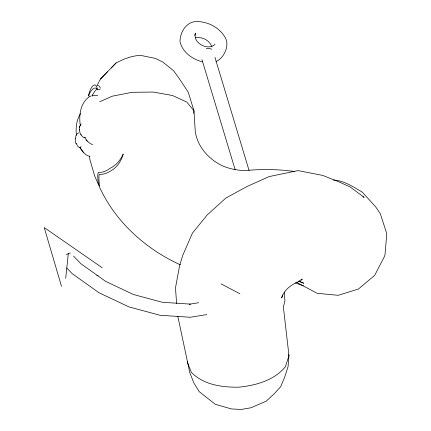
<?xml version="1.0" encoding="UTF-8"?>
<svg xmlns="http://www.w3.org/2000/svg" width="431" height="431" viewBox="0 0 431 431"><rect width="100%" height="100%" fill="white"/><g stroke="black" fill="none" stroke-linecap="round" stroke-linejoin="round"><path stroke-width="0.65" d="M75.409 138.777L76.05 135.453M193.724 113.385L193.972 110.783L188.185 92.062L178.542 77.537L173.51 70.662L162.826 62.075L155.559 58.444L141.826 55.626L136.148 55.734L130.76 56.892L124.3 59.031L116.047 62.958L100.504 79.008L97.029 85.543M65.684 278.334L68.335 253.552M79.616 127.592L79.773 126.299M79.794 126.105L79.374 127.813L79.487 130.006M282.628 294.863L281.685 297.929C284.282 289.336 292.132 283.959 300.17 280.953M194.462 35.412L195.658 33.106C192.005 42.642 208.146 51.364 214.918 44.334M80.527 113.644C76.309 120.023 75.646 128.082 76.416 135.512M80.042 125.459L81.195 123.988M76.287 134.795L77.58 133.443M100.504 79.008L107.351 71.907M111.203 67.974L116.047 62.958M301.091 280.306L302.314 279.056L299.593 280.57M89.454 96.646C80.214 102.896 78.674 115.68 80.387 125.89M66.304 254.802L68.389 253.482L70.301 253.008M81.195 146.863L79.514 147.375L78.528 146.993L77.623 146.152L76.292 143.361M216.028 61.541C223.781 58.379 229.637 46.004 225.537 38.149C220.036 27.961 208.529 21.674 197.069 21.55C186.531 21.162 179.889 32.352 179.996 41.742C182.485 52.221 192.441 59.381 202.484 61.843M99.717 101.764L112.308 96.178L132.172 92.299L153.296 92.056L172.454 95.483L186.742 102.061L193.972 110.783L195.286 131.671C197.263 145.069 206.471 156.572 217.914 163.392C225.747 168.198 234.841 169.976 243.887 170.638C260.669 169.076 277.709 169.081 294.405 171.5M77.973 133.222L78.841 132.953M206.255 48.671L208.987 48.401L211.669 49.177M198.691 302.702L189.462 304.227L190.286 304.114L162.255 302.255L133.373 294.486L105.617 281.341L80.877 263.713L73.588 256.111M206.848 314.565L190.303 317.27L160.046 315.26L128.88 306.877L98.925 292.692L72.219 273.669L66.816 268.028M85.667 137.564C83.539 138.238 81.798 136.201 81.039 134.44M195.383 37.772C202.004 36.387 209.827 40.39 211.885 46.963M93.295 95.375L97.729 95.666M333.583 180.088C343.825 180.422 353.592 187.054 362.315 192.151L375.681 206.88L380.32 213.706L386.779 233.742L385.002 254.726L384.409 256.558L374.636 275.414L358.425 289.023L338.249 295.305L317.178 293.312L298.424 283.345L296.857 282.122M89.987 156.475C85.23 155.543 82.262 151.141 79.805 147.31L83.501 152.639M90.752 96.345L88.49 95.827A10.77 4.041 -77.2 0 1 93.231 85.553A10.77 4.041 -77.2 0 1 97.212 89.12L100.035 89.761M295.246 282.925L303.472 285.748M180.465 264.779L179.248 264.305C145.188 248.585 115.556 221.776 99.706 187.48A50.141 10.43 71 0 1 99.162 174.458A67.22 36.382 80.5 0 0 110.945 170.784A26.577 21.049 -84.2 0 0 123.223 154.034A29.96 23.732 -84.2 0 1 109.9 168.392A56.445 30.553 80.5 0 1 98.295 172.47A33.343 6.934 71 0 0 98.634 185.028A21.787 3.416 63 0 0 99.372 185.976M92.606 144.697C89.066 143.345 86.324 140.425 84.454 137.193M298.564 281.184L303.78 283.253L299.039 281.114M96.9 275.339L98.139 275.862M221.071 283.873L239.868 293.732M362.983 196.73L364.168 197.355L350.004 186.882L337.952 181.451L322.679 175.406L298.036 170.595L269.036 176.608L247.06 186.494L225.925 198.007L207.155 214.999L192.393 233.171L182.696 255.54L179.7 265.297L175.476 287.881L176.624 303.634M102.319 267.834L44.221 227.552L61.504 286.356M86.367 139.935L87.154 141.072M81.087 135.092L80.069 133.017L79.288 129.51M98.634 185.028L94.734 176.096L89.998 159.955L89.384 156M288.511 354.438L288.975 355.623L288.059 366.641L284.616 377.4L280.646 386.763L273.782 394.209L266.164 401.218L250.928 407.78L241.225 409.45L231.458 408.949L215.284 404.278L199.224 391.66L193.799 382.868L189.764 372.551L177.836 316.381M187.21 361.744L191.396 372.422C203.82 384.958 222.035 387.394 238.898 387.189C256.03 385.362 273.96 380.535 285.414 366.765L288.975 355.623L283.372 306.996L284.918 300.951L284.261 292.121M76.152 143.916L75.538 142.3L75.183 138.777M214.961 57.345L249.07 170.493M201.988 59.715L235.159 169.749M92.105 96.07A15.43 5.792 -77.2 0 1 97.228 89.136M88.49 95.827A15.43 5.792 -77.2 0 1 97.212 89.12M97.562 85.807A10.77 4.041 -77.2 0 1 100.321 88.274M91.986 96.048A10.77 4.041 -77.2 0 1 92.234 94.939"/></g></svg>
